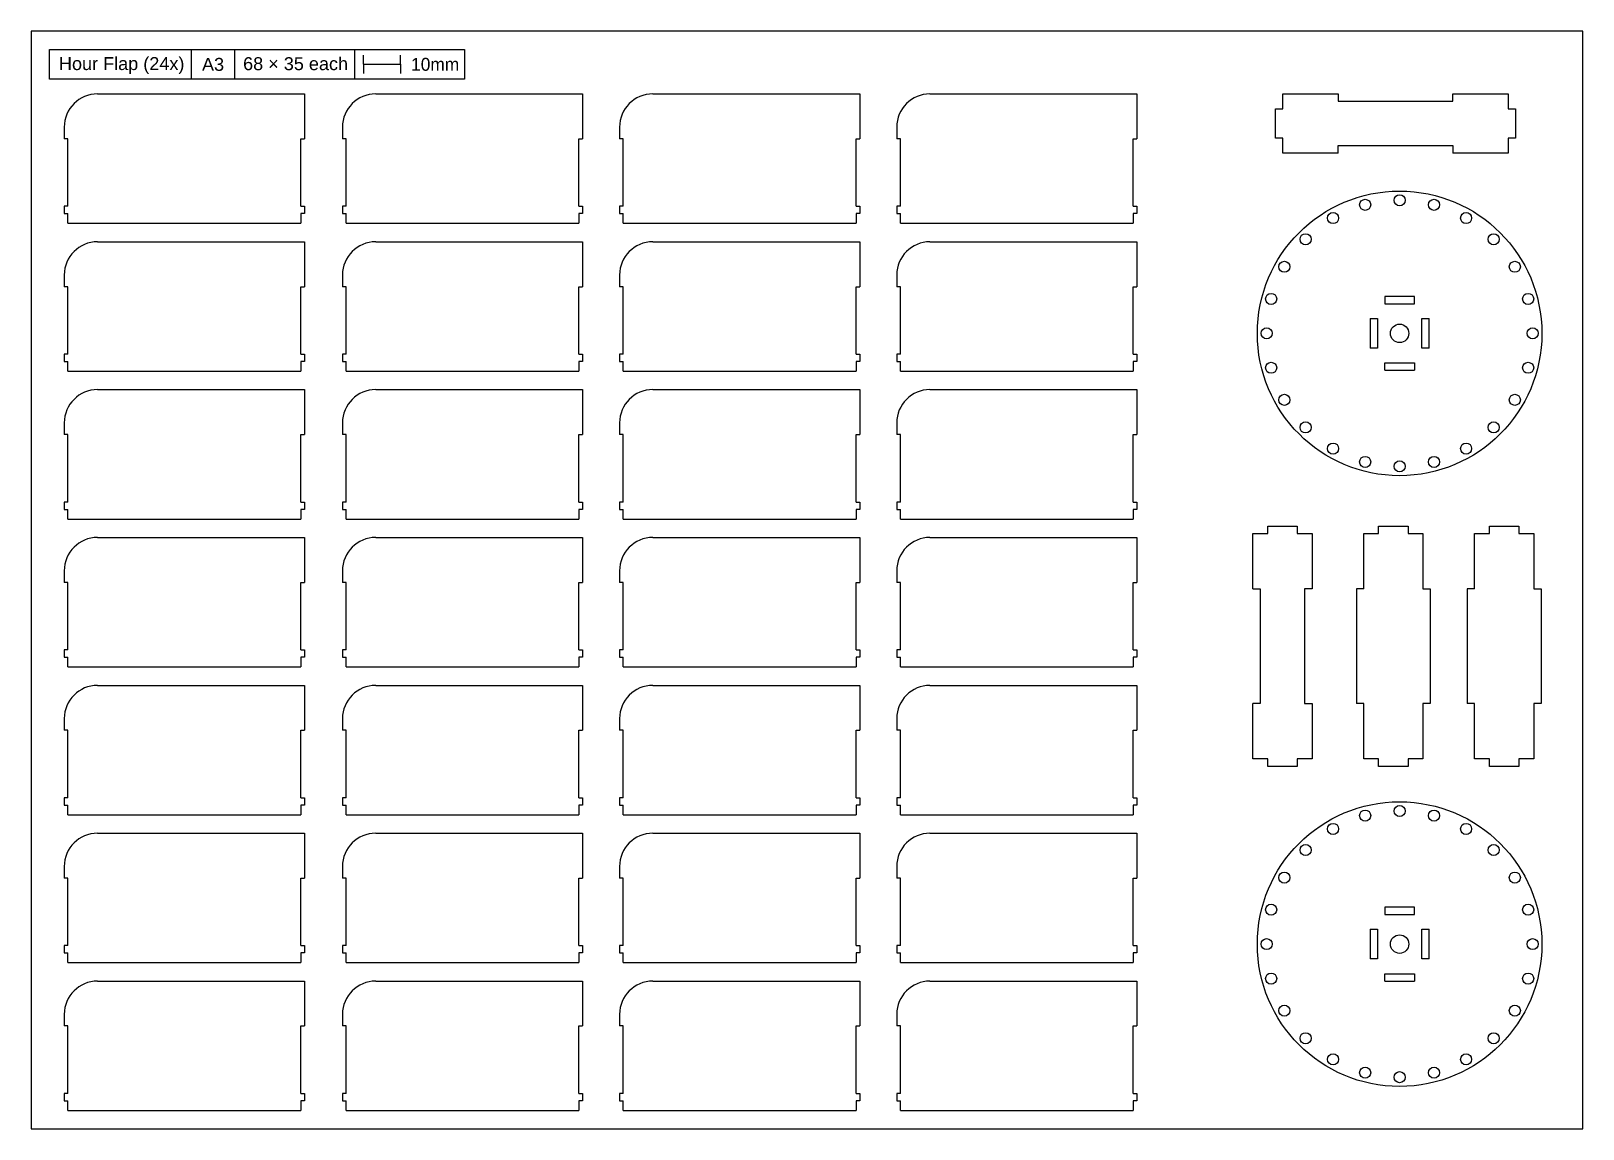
# Model space of a CAD drawing. Header units: millimetres. Extents: x 0 to 420, y 0 to 297.
import ezdxf

# ---------------------------------------------------------------- set-up
doc = ezdxf.new("R2010")
doc.units = ezdxf.units.MM
doc.layers.add('Cut', color=7, linetype='Continuous')
doc.layers.add('LetterBox', color=7, linetype='Continuous')
doc.styles.get("Standard").update_dxf_attribs({"font": 'arial.ttf'})

# ---------------------------------------------------------------- blocks, each defined once
blk = doc.blocks.new('*U2')
at = {"layer": 'Cut'}
blk.add_circle((0, 0), 1.5, dxfattribs=at)
blk = doc.blocks.new('*U3')
at = {"layer": 'Cut', "color": 0, "linetype": 'ByBlock', "lineweight": -2, "transparency": 16777216}
for p, rotation in [((366.06, 79.77), 15), ((384.7, 79.77), 345.0000000000001), ((357.38, 76.17), 29.99999999999999), ((393.38, 76.17), 330.0000000000001), ((349.93, 70.45), 45.00000000000001), ((400.84, 70.45), 315), ((344.2, 63), 59.99999999999999), ((406.56, 63), 299.9999999999999), ((340.61, 54.31), 74.99999999999999), ((410.16, 54.31), 285), ((339.38, 45), 90), ((411.38, 45), 270), ((340.61, 35.68), 105), ((410.16, 35.68), 255), ((344.2, 27), 120), ((406.56, 27), 240), ((349.93, 19.54), 135), ((400.84, 19.54), 225), ((357.38, 13.82), 150), ((393.38, 13.82), 210), ((366.06, 10.22), 165), ((375.38, 9), 180), ((384.7, 10.22), 194.9999999999999)]:
    blk.add_blockref('*U2', p, dxfattribs=dict(at, rotation=rotation))
blk.add_blockref('*U2', (375.38, 81), dxfattribs=at)
blk = doc.blocks.new('*U9')
at = {"layer": 'Cut'}
blk.add_circle((0, 0), 1.5, dxfattribs=at)
blk = doc.blocks.new('*U11')
at = {"layer": 'Cut', "color": 0, "linetype": 'ByBlock', "lineweight": -2, "transparency": 16777216}
for p, rotation in [((366.06, 79.77), 15), ((384.7, 79.77), 345.0000000000001), ((357.38, 76.17), 29.99999999999999), ((393.38, 76.17), 330.0000000000001), ((349.93, 70.45), 45.00000000000001), ((400.84, 70.45), 315), ((344.2, 63), 59.99999999999999), ((406.56, 63), 299.9999999999999), ((340.61, 54.31), 74.99999999999999), ((410.16, 54.31), 285), ((339.38, 45), 90), ((411.38, 45), 270), ((340.61, 35.68), 105), ((410.16, 35.68), 255), ((344.2, 27), 120), ((406.56, 27), 240), ((349.93, 19.54), 135), ((400.84, 19.54), 225), ((357.38, 13.82), 150), ((393.38, 13.82), 210), ((366.06, 10.22), 165), ((375.38, 9), 180), ((384.7, 10.22), 194.9999999999999)]:
    blk.add_blockref('*U9', p, dxfattribs=dict(at, rotation=rotation))
blk.add_blockref('*U9', (375.38, 81), dxfattribs=at)

msp = doc.modelspace()

# ---------------------------------------------------------------- linework, layer by layer
msp.add_lwpolyline([(0, 0), (420, 0), (420, 297), (0, 297)], close=True)
at = {"layer": 'Cut'}
for p, q in [((18, 280), (74, 280)), ((74, 280), (74, 267.85)), ((93.28, 280), (149.28, 280)), ((149.28, 280), (149.28, 267.85)), ((168.28, 280), (224.28, 280)), ((224.28, 280), (224.28, 267.85)), ((243.28, 280), (299.28, 280)), ((299.28, 280), (299.28, 267.85)), ((338.75, 276), (338.75, 280)), ((338.75, 280), (353.75, 280)), ((353.75, 280), (353.75, 278)), ((353.75, 278), (384.75, 278)), ((384.75, 280), (399.75, 280)), ((384.75, 278), (384.75, 280)), ((399.75, 280), (399.75, 276)), ((336.75, 268), (336.75, 276)), ((336.75, 276), (338.75, 276)), ((399.75, 276), (401.75, 276)), ((401.75, 276), (401.75, 268)), ((9, 271), (9, 267.85)), ((84.28, 271), (84.28, 267.85)), ((159.28, 271), (159.28, 267.85)), ((234.28, 271), (234.28, 267.85)), ((10, 267.85), (9, 267.85)), ((10, 249.6), (10, 267.85)), ((73, 249.6), (73, 267.85)), ((73, 267.85), (74, 267.85)), ((85.28, 267.85), (84.28, 267.85)), ((85.28, 249.6), (85.28, 267.85)), ((148.28, 249.6), (148.28, 267.85)), ((148.28, 267.85), (149.28, 267.85)), ((160.28, 267.85), (159.28, 267.85)), ((160.28, 249.6), (160.28, 267.85)), ((223.28, 249.6), (223.28, 267.85)), ((223.28, 267.85), (224.28, 267.85)), ((235.28, 267.85), (234.28, 267.85)), ((235.28, 249.6), (235.28, 267.85)), ((298.28, 249.6), (298.28, 267.85)), ((298.28, 267.85), (299.28, 267.85)), ((338.75, 268), (336.75, 268)), ((338.75, 264), (338.75, 268)), ((353.75, 264), (353.75, 266)), ((353.75, 266), (384.75, 266)), ((384.75, 266), (384.75, 264)), ((401.75, 268), (399.75, 268)), ((399.75, 268), (399.75, 264)), ((353.75, 264), (338.75, 264)), ((399.75, 264), (384.75, 264)), ((73, 249.6), (74, 249.6)), ((74, 249.6), (74, 247.6)), ((148.28, 249.6), (149.28, 249.6)), ((149.28, 249.6), (149.28, 247.6)), ((223.28, 249.6), (224.28, 249.6)), ((224.28, 249.6), (224.28, 247.6)), ((298.28, 249.6), (299.28, 249.6)), ((299.28, 249.6), (299.28, 247.6)), ((10, 245), (10, 247.6)), ((10, 245), (73, 245)), ((74, 247.6), (73, 247.6)), ((73, 247.6), (73, 245)), ((85.28, 245), (85.28, 247.6)), ((85.28, 245), (148.28, 245)), ((149.28, 247.6), (148.28, 247.6)), ((148.28, 247.6), (148.28, 245)), ((160.28, 245), (160.28, 247.6)), ((160.28, 245), (223.28, 245)), ((224.28, 247.6), (223.28, 247.6)), ((223.28, 247.6), (223.28, 245)), ((235.28, 245), (235.28, 247.6)), ((235.28, 245), (298.28, 245)), ((299.28, 247.6), (298.28, 247.6)), ((298.28, 247.6), (298.28, 245)), ((18, 240), (74, 240)), ((74, 240), (74, 227.85)), ((93.28, 240), (149.28, 240)), ((149.28, 240), (149.28, 227.85)), ((168.28, 240), (224.28, 240)), ((224.28, 240), (224.28, 227.85)), ((243.28, 240), (299.28, 240)), ((299.28, 240), (299.28, 227.85)), ((9, 231), (9, 227.85)), ((84.28, 231), (84.28, 227.85)), ((159.28, 231), (159.28, 227.85)), ((234.28, 231), (234.28, 227.85)), ((10, 227.85), (9, 227.85)), ((10, 209.6), (10, 227.85)), ((73, 209.6), (73, 227.85)), ((73, 227.85), (74, 227.85)), ((85.28, 227.85), (84.28, 227.85)), ((85.28, 209.6), (85.28, 227.85)), ((148.28, 209.6), (148.28, 227.85)), ((148.28, 227.85), (149.28, 227.85)), ((160.28, 227.85), (159.28, 227.85)), ((160.28, 209.6), (160.28, 227.85)), ((223.28, 209.6), (223.28, 227.85)), ((223.28, 227.85), (224.28, 227.85)), ((235.28, 227.85), (234.28, 227.85)), ((235.28, 209.6), (235.28, 227.85)), ((298.28, 209.6), (298.28, 227.85)), ((298.28, 227.85), (299.28, 227.85)), ((370.38, 225.22), (366.38, 225.22)), ((366.38, 225.22), (366.38, 223.22)), ((366.38, 223.22), (374.38, 223.22)), ((374.38, 225.22), (370.38, 225.22)), ((374.38, 223.22), (374.38, 225.22)), ((362.38, 219.22), (362.38, 211.22)), ((362.38, 219.22), (364.38, 219.22)), ((364.38, 219.22), (364.38, 211.22)), ((376.38, 211.22), (376.38, 219.22)), ((376.38, 219.22), (378.38, 219.22)), ((378.38, 211.22), (378.38, 219.22)), ((364.38, 211.22), (362.38, 211.22)), ((378.38, 211.22), (376.38, 211.22)), ((10, 205), (10, 207.6)), ((73, 209.6), (74, 209.6)), ((74, 207.6), (73, 207.6)), ((73, 207.6), (73, 205)), ((74, 209.6), (74, 207.6)), ((85.28, 205), (85.28, 207.6)), ((148.28, 209.6), (149.28, 209.6)), ((149.28, 207.6), (148.28, 207.6)), ((148.28, 207.6), (148.28, 205)), ((149.28, 209.6), (149.28, 207.6)), ((160.28, 205), (160.28, 207.6)), ((223.28, 209.6), (224.28, 209.6)), ((224.28, 207.6), (223.28, 207.6)), ((223.28, 207.6), (223.28, 205)), ((224.28, 209.6), (224.28, 207.6)), ((235.28, 205), (235.28, 207.6)), ((298.28, 209.6), (299.28, 209.6)), ((299.28, 207.6), (298.28, 207.6)), ((298.28, 207.6), (298.28, 205)), ((299.28, 209.6), (299.28, 207.6)), ((366.38, 205.22), (366.38, 207.22)), ((366.38, 207.22), (374.38, 207.22)), ((374.38, 207.22), (374.38, 205.22)), ((10, 205), (73, 205)), ((85.28, 205), (148.28, 205)), ((160.28, 205), (223.28, 205)), ((235.28, 205), (298.28, 205)), ((366.38, 205.22), (374.38, 205.22)), ((18, 200), (74, 200)), ((74, 200), (74, 187.85)), ((93.28, 200), (149.28, 200)), ((149.28, 200), (149.28, 187.85)), ((168.28, 200), (224.28, 200)), ((224.28, 200), (224.28, 187.85)), ((243.28, 200), (299.28, 200)), ((299.28, 200), (299.28, 187.85)), ((9, 191), (9, 187.85)), ((84.28, 191), (84.28, 187.85)), ((159.28, 191), (159.28, 187.85)), ((234.28, 191), (234.28, 187.85)), ((10, 187.85), (9, 187.85)), ((10, 169.6), (10, 187.85)), ((73, 169.6), (73, 187.85)), ((73, 187.85), (74, 187.85)), ((85.28, 187.85), (84.28, 187.85)), ((85.28, 169.6), (85.28, 187.85)), ((148.28, 169.6), (148.28, 187.85)), ((148.28, 187.85), (149.28, 187.85)), ((160.28, 187.85), (159.28, 187.85)), ((160.28, 169.6), (160.28, 187.85)), ((223.28, 169.6), (223.28, 187.85)), ((223.28, 187.85), (224.28, 187.85)), ((235.28, 187.85), (234.28, 187.85)), ((235.28, 169.6), (235.28, 187.85)), ((298.28, 169.6), (298.28, 187.85)), ((298.28, 187.85), (299.28, 187.85)), ((73, 169.6), (74, 169.6)), ((74, 169.6), (74, 167.6)), ((148.28, 169.6), (149.28, 169.6)), ((149.28, 169.6), (149.28, 167.6)), ((223.28, 169.6), (224.28, 169.6)), ((224.28, 169.6), (224.28, 167.6)), ((298.28, 169.6), (299.28, 169.6)), ((299.28, 169.6), (299.28, 167.6)), ((10, 165), (10, 167.6)), ((10, 165), (73, 165)), ((74, 167.6), (73, 167.6)), ((73, 167.6), (73, 165)), ((85.28, 165), (85.28, 167.6)), ((85.28, 165), (148.28, 165)), ((149.28, 167.6), (148.28, 167.6)), ((148.28, 167.6), (148.28, 165)), ((160.28, 165), (160.28, 167.6)), ((160.28, 165), (223.28, 165)), ((224.28, 167.6), (223.28, 167.6)), ((223.28, 167.6), (223.28, 165)), ((235.28, 165), (235.28, 167.6)), ((235.28, 165), (298.28, 165)), ((299.28, 167.6), (298.28, 167.6)), ((298.28, 167.6), (298.28, 165)), ((18, 160), (74, 160)), ((74, 160), (74, 147.85)), ((93.28, 160), (149.28, 160)), ((149.28, 160), (149.28, 147.85)), ((168.28, 160), (224.28, 160)), ((224.28, 160), (224.28, 147.85)), ((243.28, 160), (299.28, 160)), ((299.28, 160), (299.28, 147.85)), ((330.68, 146.08), (330.68, 161.08)), ((330.68, 161.08), (334.68, 161.08)), ((334.68, 161.08), (334.68, 163.08)), ((334.68, 163.08), (342.68, 163.08)), ((342.68, 163.08), (342.68, 161.08)), ((342.68, 161.08), (346.68, 161.08)), ((346.68, 161.08), (346.68, 146.08)), ((360.68, 146.08), (360.68, 161.08)), ((360.68, 161.08), (364.68, 161.08)), ((364.68, 161.08), (364.68, 163.08)), ((364.68, 163.08), (372.68, 163.08)), ((372.68, 163.08), (372.68, 161.08)), ((372.68, 161.08), (376.68, 161.08)), ((376.68, 161.08), (376.68, 146.08)), ((390.68, 146.08), (390.68, 161.08)), ((390.68, 161.08), (394.68, 161.08)), ((394.68, 161.08), (394.68, 163.08)), ((394.68, 163.08), (402.68, 163.08)), ((402.68, 163.08), (402.68, 161.08)), ((402.68, 161.08), (406.68, 161.08)), ((406.68, 161.08), (406.68, 146.08)), ((9, 151), (9, 147.85)), ((10, 147.85), (9, 147.85)), ((10, 129.6), (10, 147.85)), ((73, 129.6), (73, 147.85)), ((73, 147.85), (74, 147.85)), ((84.28, 151), (84.28, 147.85)), ((85.28, 147.85), (84.28, 147.85)), ((85.28, 129.6), (85.28, 147.85)), ((148.28, 129.6), (148.28, 147.85)), ((148.28, 147.85), (149.28, 147.85)), ((159.28, 151), (159.28, 147.85)), ((160.28, 147.85), (159.28, 147.85)), ((160.28, 129.6), (160.28, 147.85)), ((223.28, 129.6), (223.28, 147.85)), ((223.28, 147.85), (224.28, 147.85)), ((234.28, 151), (234.28, 147.85)), ((235.28, 147.85), (234.28, 147.85)), ((235.28, 129.6), (235.28, 147.85)), ((298.28, 129.6), (298.28, 147.85)), ((298.28, 147.85), (299.28, 147.85)), ((330.68, 146.08), (332.68, 146.08)), ((332.68, 146.08), (332.68, 115.08)), ((346.68, 146.08), (344.68, 146.08)), ((344.68, 146.08), (344.68, 115.08)), ((360.68, 146.08), (358.68, 146.08)), ((358.68, 146.08), (358.68, 115.08)), ((376.68, 146.08), (378.68, 146.08)), ((378.68, 146.08), (378.68, 115.08)), ((390.68, 146.08), (388.68, 146.08)), ((388.68, 146.08), (388.68, 115.08)), ((406.68, 146.08), (408.68, 146.08)), ((408.68, 146.08), (408.68, 115.08)), ((10, 125), (10, 127.6)), ((73, 129.6), (74, 129.6)), ((74, 127.6), (73, 127.6)), ((73, 127.6), (73, 125)), ((74, 129.6), (74, 127.6)), ((85.28, 125), (85.28, 127.6)), ((148.28, 129.6), (149.28, 129.6)), ((149.28, 127.6), (148.28, 127.6)), ((148.28, 127.6), (148.28, 125)), ((149.28, 129.6), (149.28, 127.6)), ((160.28, 125), (160.28, 127.6)), ((223.28, 129.6), (224.28, 129.6)), ((224.28, 127.6), (223.28, 127.6)), ((223.28, 127.6), (223.28, 125)), ((224.28, 129.6), (224.28, 127.6)), ((235.28, 125), (235.28, 127.6)), ((298.28, 129.6), (299.28, 129.6)), ((299.28, 127.6), (298.28, 127.6)), ((298.28, 127.6), (298.28, 125)), ((299.28, 129.6), (299.28, 127.6)), ((10, 125), (73, 125)), ((85.28, 125), (148.28, 125)), ((160.28, 125), (223.28, 125)), ((235.28, 125), (298.28, 125)), ((18, 120), (74, 120)), ((74, 120), (74, 107.85)), ((93.28, 120), (149.28, 120)), ((149.28, 120), (149.28, 107.85)), ((168.28, 120), (224.28, 120)), ((224.28, 120), (224.28, 107.85)), ((243.28, 120), (299.28, 120)), ((299.28, 120), (299.28, 107.85)), ((330.68, 100.08), (330.68, 115.08)), ((332.68, 115.08), (330.68, 115.08)), ((344.68, 115.08), (346.68, 115.08)), ((346.68, 115.08), (346.68, 100.08)), ((360.68, 115.08), (358.68, 115.08)), ((360.68, 100.08), (360.68, 115.08)), ((378.68, 115.08), (376.68, 115.08)), ((376.68, 115.08), (376.68, 100.08)), ((390.68, 115.08), (388.68, 115.08)), ((390.68, 100.08), (390.68, 115.08)), ((408.68, 115.08), (406.68, 115.08)), ((406.68, 115.08), (406.68, 100.08)), ((9, 111), (9, 107.85)), ((84.28, 111), (84.28, 107.85)), ((159.28, 111), (159.28, 107.85)), ((234.28, 111), (234.28, 107.85)), ((10, 107.85), (9, 107.85)), ((10, 89.6), (10, 107.85)), ((73, 89.6), (73, 107.85)), ((73, 107.85), (74, 107.85)), ((85.28, 107.85), (84.28, 107.85)), ((85.28, 89.6), (85.28, 107.85)), ((148.28, 89.6), (148.28, 107.85)), ((148.28, 107.85), (149.28, 107.85)), ((160.28, 107.85), (159.28, 107.85)), ((160.28, 89.6), (160.28, 107.85)), ((223.28, 89.6), (223.28, 107.85)), ((223.28, 107.85), (224.28, 107.85)), ((235.28, 107.85), (234.28, 107.85)), ((235.28, 89.6), (235.28, 107.85)), ((298.28, 89.6), (298.28, 107.85)), ((298.28, 107.85), (299.28, 107.85)), ((334.68, 100.08), (330.68, 100.08)), ((334.68, 98.08), (334.68, 100.08)), ((342.68, 98.08), (334.68, 98.08)), ((346.68, 100.08), (342.68, 100.08)), ((342.68, 100.08), (342.68, 98.08)), ((364.68, 100.08), (360.68, 100.08)), ((364.68, 98.08), (364.68, 100.08)), ((372.68, 98.08), (364.68, 98.08)), ((376.68, 100.08), (372.68, 100.08)), ((372.68, 100.08), (372.68, 98.08)), ((394.68, 100.08), (390.68, 100.08)), ((394.68, 98.08), (394.68, 100.08)), ((402.68, 98.08), (394.68, 98.08)), ((406.68, 100.08), (402.68, 100.08)), ((402.68, 100.08), (402.68, 98.08)), ((73, 89.6), (74, 89.6)), ((74, 89.6), (74, 87.6)), ((148.28, 89.6), (149.28, 89.6)), ((149.28, 89.6), (149.28, 87.6)), ((223.28, 89.6), (224.28, 89.6)), ((224.28, 89.6), (224.28, 87.6)), ((298.28, 89.6), (299.28, 89.6)), ((299.28, 89.6), (299.28, 87.6)), ((10, 85), (10, 87.6)), ((10, 85), (73, 85)), ((74, 87.6), (73, 87.6)), ((73, 87.6), (73, 85)), ((85.28, 85), (85.28, 87.6)), ((85.28, 85), (148.28, 85)), ((149.28, 87.6), (148.28, 87.6)), ((148.28, 87.6), (148.28, 85)), ((160.28, 85), (160.28, 87.6)), ((160.28, 85), (223.28, 85)), ((224.28, 87.6), (223.28, 87.6)), ((223.28, 87.6), (223.28, 85)), ((235.28, 85), (235.28, 87.6)), ((235.28, 85), (298.28, 85)), ((299.28, 87.6), (298.28, 87.6)), ((298.28, 87.6), (298.28, 85)), ((18, 80), (74, 80)), ((74, 80), (74, 67.85)), ((93.28, 80), (149.28, 80)), ((149.28, 80), (149.28, 67.85)), ((168.28, 80), (224.28, 80)), ((224.28, 80), (224.28, 67.85)), ((243.28, 80), (299.28, 80)), ((299.28, 80), (299.28, 67.85)), ((9, 71), (9, 67.85)), ((10, 67.85), (9, 67.85)), ((10, 49.6), (10, 67.85)), ((73, 49.6), (73, 67.85)), ((73, 67.85), (74, 67.85)), ((84.28, 71), (84.28, 67.85)), ((85.28, 67.85), (84.28, 67.85)), ((85.28, 49.6), (85.28, 67.85)), ((148.28, 49.6), (148.28, 67.85)), ((148.28, 67.85), (149.28, 67.85)), ((159.28, 71), (159.28, 67.85)), ((160.28, 67.85), (159.28, 67.85)), ((160.28, 49.6), (160.28, 67.85)), ((223.28, 49.6), (223.28, 67.85)), ((223.28, 67.85), (224.28, 67.85)), ((234.28, 71), (234.28, 67.85)), ((235.28, 67.85), (234.28, 67.85)), ((235.28, 49.6), (235.28, 67.85)), ((298.28, 49.6), (298.28, 67.85)), ((298.28, 67.85), (299.28, 67.85)), ((370.38, 60), (366.38, 60)), ((366.38, 60), (366.38, 58)), ((374.38, 60), (370.38, 60)), ((374.38, 58), (374.38, 60)), ((366.38, 58), (374.38, 58)), ((362.38, 54), (362.38, 46)), ((362.38, 54), (364.38, 54)), ((364.38, 54), (364.38, 46)), ((376.38, 46), (376.38, 54)), ((376.38, 54), (378.38, 54)), ((378.38, 46), (378.38, 54)), ((10, 45), (10, 47.6)), ((73, 49.6), (74, 49.6)), ((74, 47.6), (73, 47.6)), ((73, 47.6), (73, 45)), ((74, 49.6), (74, 47.6)), ((85.28, 45), (85.28, 47.6)), ((148.28, 49.6), (149.28, 49.6)), ((149.28, 47.6), (148.28, 47.6)), ((148.28, 47.6), (148.28, 45)), ((149.28, 49.6), (149.28, 47.6)), ((160.28, 45), (160.28, 47.6)), ((223.28, 49.6), (224.28, 49.6)), ((224.28, 47.6), (223.28, 47.6)), ((223.28, 47.6), (223.28, 45)), ((224.28, 49.6), (224.28, 47.6)), ((235.28, 45), (235.28, 47.6)), ((298.28, 49.6), (299.28, 49.6)), ((299.28, 47.6), (298.28, 47.6)), ((298.28, 47.6), (298.28, 45)), ((299.28, 49.6), (299.28, 47.6)), ((10, 45), (73, 45)), ((85.28, 45), (148.28, 45)), ((160.28, 45), (223.28, 45)), ((235.28, 45), (298.28, 45)), ((364.38, 46), (362.38, 46)), ((378.38, 46), (376.38, 46)), ((18, 40), (74, 40)), ((74, 40), (74, 27.85)), ((93.28, 40), (149.28, 40)), ((149.28, 40), (149.28, 27.85)), ((168.28, 40), (224.28, 40)), ((224.28, 40), (224.28, 27.85)), ((243.28, 40), (299.28, 40)), ((299.28, 40), (299.28, 27.85)), ((366.38, 40), (366.38, 42)), ((366.38, 42), (374.38, 42)), ((366.38, 40), (374.38, 40)), ((374.38, 42), (374.38, 40)), ((9, 31), (9, 27.85)), ((84.28, 31), (84.28, 27.85)), ((159.28, 31), (159.28, 27.85)), ((234.28, 31), (234.28, 27.85)), ((10, 27.85), (9, 27.85)), ((10, 9.6), (10, 27.85)), ((73, 9.6), (73, 27.85)), ((73, 27.85), (74, 27.85)), ((85.28, 27.85), (84.28, 27.85)), ((85.28, 9.6), (85.28, 27.85)), ((148.28, 9.6), (148.28, 27.85)), ((148.28, 27.85), (149.28, 27.85)), ((160.28, 27.85), (159.28, 27.85)), ((160.28, 9.6), (160.28, 27.85)), ((223.28, 9.6), (223.28, 27.85)), ((223.28, 27.85), (224.28, 27.85)), ((235.28, 27.85), (234.28, 27.85)), ((235.28, 9.6), (235.28, 27.85)), ((298.28, 9.6), (298.28, 27.85)), ((298.28, 27.85), (299.28, 27.85)), ((73, 9.6), (74, 9.6)), ((74, 9.6), (74, 7.6)), ((148.28, 9.6), (149.28, 9.6)), ((149.28, 9.6), (149.28, 7.6)), ((223.28, 9.6), (224.28, 9.6)), ((224.28, 9.6), (224.28, 7.6)), ((298.28, 9.6), (299.28, 9.6)), ((299.28, 9.6), (299.28, 7.6)), ((10, 5), (10, 7.6)), ((10, 5), (73, 5)), ((74, 7.6), (73, 7.6)), ((73, 7.6), (73, 5)), ((85.28, 5), (85.28, 7.6)), ((85.28, 5), (148.28, 5)), ((149.28, 7.6), (148.28, 7.6)), ((148.28, 7.6), (148.28, 5)), ((160.28, 5), (160.28, 7.6)), ((160.28, 5), (223.28, 5)), ((224.28, 7.6), (223.28, 7.6)), ((223.28, 7.6), (223.28, 5)), ((235.28, 5), (235.28, 7.6)), ((235.28, 5), (298.28, 5)), ((299.28, 7.6), (298.28, 7.6)), ((298.28, 7.6), (298.28, 5))]:
    msp.add_line(p, q, dxfattribs=at)
for points in [[(10, 249.6), (9, 249.6), (9, 247.6), (10, 247.6)], [(85.28, 249.6), (84.28, 249.6), (84.28, 247.6), (85.28, 247.6)], [(160.28, 249.6), (159.28, 249.6), (159.28, 247.6), (160.28, 247.6)], [(235.28, 249.6), (234.28, 249.6), (234.28, 247.6), (235.28, 247.6)], [(10, 209.6), (9, 209.6), (9, 207.6), (10, 207.6)], [(85.28, 209.6), (84.28, 209.6), (84.28, 207.6), (85.28, 207.6)], [(160.28, 209.6), (159.28, 209.6), (159.28, 207.6), (160.28, 207.6)], [(235.28, 209.6), (234.28, 209.6), (234.28, 207.6), (235.28, 207.6)], [(10, 169.6), (9, 169.6), (9, 167.6), (10, 167.6)], [(85.28, 169.6), (84.28, 169.6), (84.28, 167.6), (85.28, 167.6)], [(160.28, 169.6), (159.28, 169.6), (159.28, 167.6), (160.28, 167.6)], [(235.28, 169.6), (234.28, 169.6), (234.28, 167.6), (235.28, 167.6)], [(10, 129.6), (9, 129.6), (9, 127.6), (10, 127.6)], [(85.28, 129.6), (84.28, 129.6), (84.28, 127.6), (85.28, 127.6)], [(160.28, 129.6), (159.28, 129.6), (159.28, 127.6), (160.28, 127.6)], [(235.28, 129.6), (234.28, 129.6), (234.28, 127.6), (235.28, 127.6)], [(10, 89.6), (9, 89.6), (9, 87.6), (10, 87.6)], [(85.28, 89.6), (84.28, 89.6), (84.28, 87.6), (85.28, 87.6)], [(160.28, 89.6), (159.28, 89.6), (159.28, 87.6), (160.28, 87.6)], [(235.28, 89.6), (234.28, 89.6), (234.28, 87.6), (235.28, 87.6)], [(10, 49.6), (9, 49.6), (9, 47.6), (10, 47.6)], [(85.28, 49.6), (84.28, 49.6), (84.28, 47.6), (85.28, 47.6)], [(160.28, 49.6), (159.28, 49.6), (159.28, 47.6), (160.28, 47.6)], [(235.28, 49.6), (234.28, 49.6), (234.28, 47.6), (235.28, 47.6)], [(10, 9.6), (9, 9.6), (9, 7.6), (10, 7.6)], [(85.28, 9.6), (84.28, 9.6), (84.28, 7.6), (85.28, 7.6)], [(160.28, 9.6), (159.28, 9.6), (159.28, 7.6), (160.28, 7.6)], [(235.28, 9.6), (234.28, 9.6), (234.28, 7.6), (235.28, 7.6)]]:
    msp.add_lwpolyline(points, dxfattribs=at)
for centre, radius in [((370.38, 215.22), 38.5), ((370.38, 215.22), 2.5), ((370.38, 50), 38.5), ((370.38, 50), 2.5)]:
    msp.add_circle(centre, radius, dxfattribs=at)
for centre in [(18, 271), (93.28, 271), (168.28, 271), (243.28, 271), (18, 231), (93.28, 231), (168.28, 231), (243.28, 231), (18, 191), (93.28, 191), (168.28, 191), (243.28, 191), (18, 151), (93.28, 151), (168.28, 151), (243.28, 151), (18, 111), (93.28, 111), (168.28, 111), (243.28, 111), (18, 71), (93.28, 71), (168.28, 71), (243.28, 71), (18, 31), (93.28, 31), (168.28, 31), (243.28, 31)]:
    msp.add_arc(centre, 9, 90, 180, dxfattribs=at)
at = {"layer": 'LetterBox'}
for p, q in [((5, 284), (5, 292)), ((5, 292), (117.32, 292)), ((43.36, 292), (43.36, 284)), ((55.07, 292), (55.07, 284)), ((87.58, 292), (87.58, 284)), ((90, 288), (90, 290.5)), ((100, 288), (100, 290.5)), ((117.32, 292), (117.32, 284)), ((90, 288), (90, 285.5)), ((90, 288), (100, 288)), ((100, 288), (100, 285.5)), ((117.32, 284), (5, 284))]:
    msp.add_line(p, q, dxfattribs=at)

# ---------------------------------------------------------------- block references
at = {"layer": 'Cut'}
for name, p in [('*U11', (-5, 170.23)), ('*U3', (-5, 5))]:
    msp.add_blockref(name, p, dxfattribs=at)

# ---------------------------------------------------------------- texts
at = {"layer": 'LetterBox', "char_height": 3.5, "attachment_point": 1}
for s, width, insert in [('Hour Flap (24x)', 73.6721, (7.55, 289.95)), ('68 × 35 each', 27.9269, (57.39, 289.92)), ('A3', 47.6764, (46.27, 289.74)), ('{\\fP22 Johnston Underground|b0|i0|c0|p34;10mm}', 1.822, (102.87, 289.75))]:
    msp.add_mtext_dynamic_manual_height_columns(s, width=width, gutter_width=12.5, heights=[0], dxfattribs=dict(at, insert=insert))

doc.saveas('drawing.dxf')
